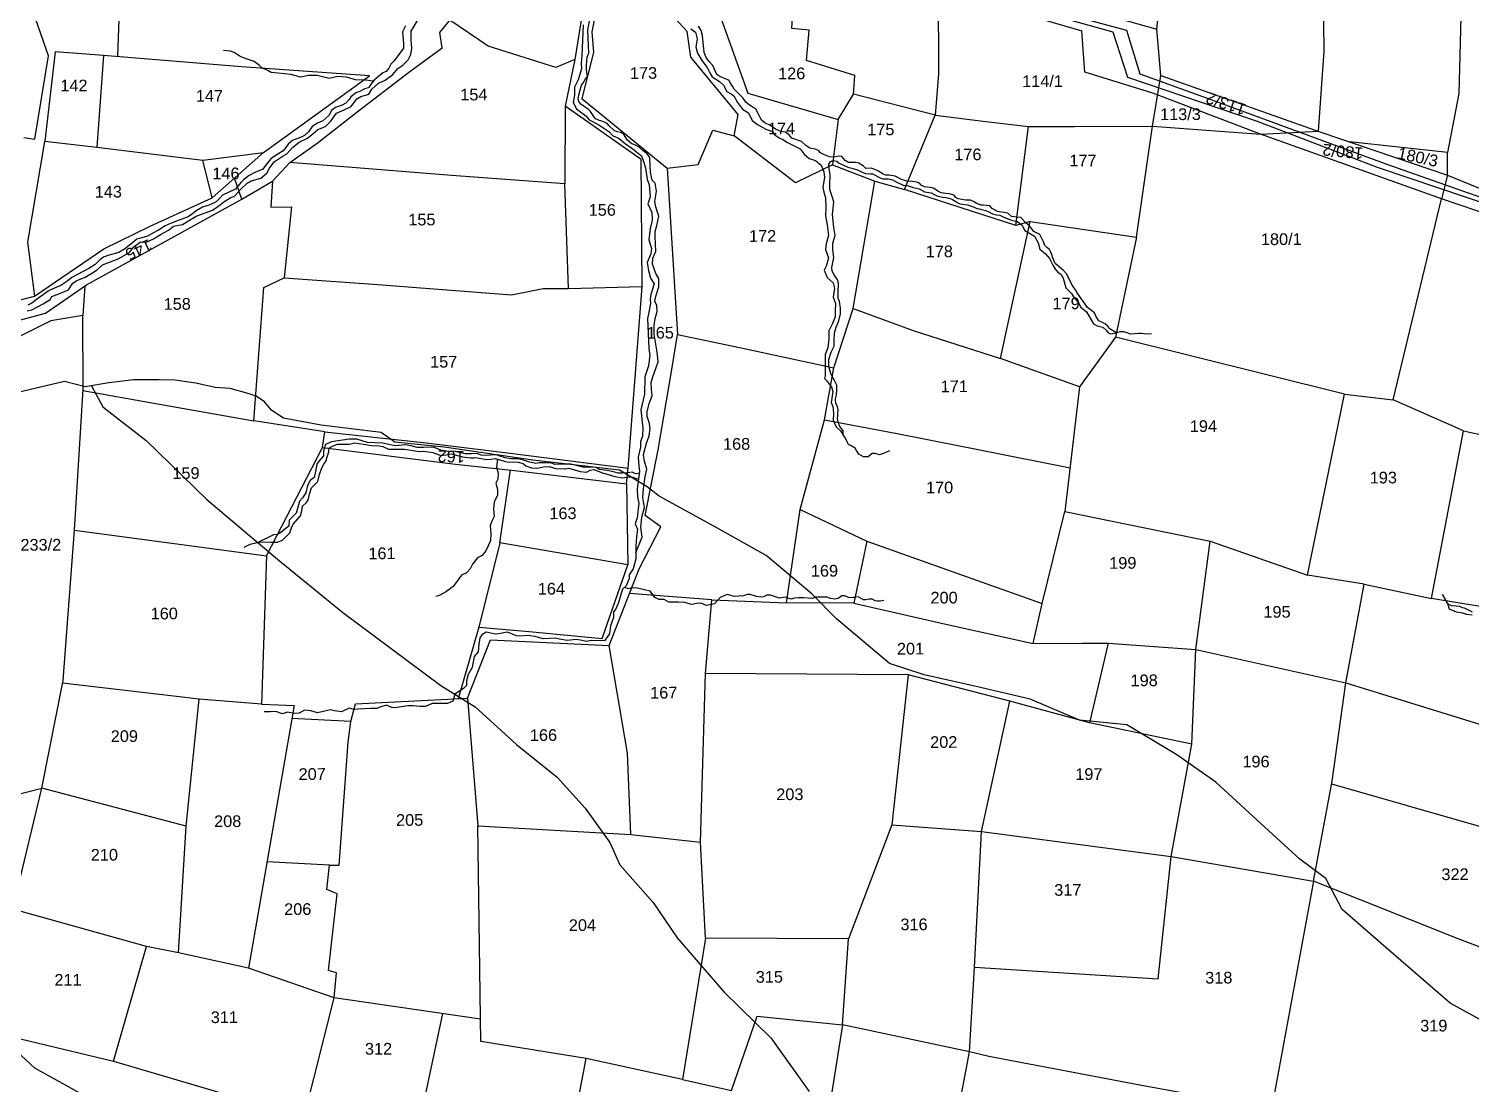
# Model space of a CAD drawing. Header units: inches. Extents: x 304037 to 460575, y 1453943 to 1639883.
# Drawn here: x 332061 to 333541, y 1602702 to 1603785 of the extents above; entities that cross this region are included whole.
import ezdxf

# ---------------------------------------------------------------- set-up
doc = ezdxf.new("R2010")
doc.units = ezdxf.units.IN
doc.header["$MEASUREMENT"] = 0
doc.linetypes.add('ACAD_ISO02W100', pattern=[15, 12, -3])
doc.linetypes.add('ACAD_ISO07W100', pattern=[3, 0, -3])
for name, color, linetype in [('CARTTRACK', 30, 'ACAD_ISO02W100'), ('NALA', 4, 'Continuous'), ('SURVEY_BND', 7, 'Continuous'), ('SURVEY_NO', 7, 'Continuous'), ('VILLAGE_AREA', 1, 'Continuous')]:
    doc.layers.add(name, color=color, linetype=linetype)
doc.layers.add('FOOTPATH', color=150, linetype='ACAD_ISO07W100', lineweight=30)
doc.layers.add('ROAD', color=1, linetype='Continuous', lineweight=25)
doc.styles.get("Standard").update_dxf_attribs({"font": 'arial.ttf'})

# ---------------------------------------------------------------- blocks, each defined once
blk = doc.blocks.new('THOPUGUNTA')
at = {"layer": 'CARTTRACK', "linetype": 'ByBlock'}
blk.add_lwpolyline([(-5397.4, -2242.1), (-5400.9, -2217.7), (-5412.2, -2162.2), (-5432.5, -2142.7), (-5479.7, -2096.4), (-5517.4, -2048.3), (-5559.3, -1967.6), (-5595.7, -1872.6), (-5622.7, -1798.8), (-5645.4, -1722.9), (-5678.2, -1634), (-5690.5, -1590.4), (-5690.1, -1549.3), (-5703.4, -1499.5), (-5759.6, -1462.8), (-5839.8, -1407.7), (-5906.4, -1355.7), (-5932.4, -1329.7), (-5966.7, -1279.2), (-6002.1, -1237.8), (-6038, -1210.4), (-6132.8, -1155.8), (-6204.9, -1116), (-6237.8, -1085.5)], dxfattribs=at)
at = {"layer": 'FOOTPATH', "linetype": 'ByBlock'}
for points in [[(-4697.2, -1079.5), (-4752.6, -1049.1), (-4815.8, -994.5), (-4863.4, -952.8), (-4880.2, -921.2), (-4907.1, -901.3), (-4950.7, -861.4), (-4993.2, -822.3), (-5033.3, -794.3), (-5084.5, -763.4), (-5133.1, -758.7), (-5183.7, -737.2), (-5239, -724), (-5292.3, -712.1), (-5328.1, -700.4), (-5382.5, -654.7), (-5407.8, -629), (-5454.5, -589.9), (-5505.2, -561.3), (-5564.4, -529), (-5576.7, -519.3), (-5605, -502.3), (-5694, -492), (-5785, -478.7), (-5835.5, -473.5), (-5849.4, -463.5), (-5911, -456.2), (-5949.6, -448.9), (-5961.7, -440.9), (-5969.2, -432), (-5977.9, -426.3), (-5984.9, -424), (-6004.5, -418.4), (-6019.8, -417.3), (-6039.8, -412.9), (-6061.3, -410), (-6077.3, -409.6), (-6103.5, -409.7), (-6128.9, -412.5), (-6153.2, -416.7), (-6174.3, -411.3), (-6234.1, -425.2)], [(-6146.6, -415.6), (-6135, -437.1), (-6090.6, -471.7), (-6028.3, -532.3), (-5956, -593.7), (-5889, -648.1), (-5788.4, -723.1), (-5753, -745), (-5710.8, -783.7), (-5668.9, -817.2), (-5640.3, -848.9), (-5615, -884.3), (-5604.7, -907.1), (-5570.4, -945.9), (-5545.8, -982), (-5497.5, -1037.9), (-5449.7, -1084.8), (-5410.3, -1139.9)]]:
    blk.add_lwpolyline(points, dxfattribs=at)
at = {"layer": 'NALA', "linetype": 'ByBlock'}
for points in [[(-5642.3, -45.2), (-5643.8, -76.6), (-5644.5, -84.9), (-5644.1, -90.5), (-5647.5, -101.6), (-5651.2, -109.2), (-5651.1, -117.5), (-5652.5, -124.8), (-5649.1, -131.4), (-5639.4, -138.5), (-5636, -142.7), (-5626.1, -147.9), (-5616, -154.6), (-5612.2, -158.7), (-5605.3, -161.7), (-5598.8, -167.3), (-5592.5, -171.9), (-5582.6, -179.8), (-5580.7, -184.5), (-5578.4, -192.1), (-5576.6, -203.8), (-5574.6, -209.2), (-5573.4, -221.6), (-5575.8, -228.8), (-5571.7, -237.7), (-5571.5, -245.5), (-5573.4, -254.2), (-5574.9, -265.8), (-5572.1, -274.7), (-5572.8, -280.1), (-5576.5, -289), (-5575.3, -297.3), (-5573.1, -305), (-5569.5, -311), (-5573, -321.9), (-5573.6, -326.8), (-5573.2, -331.3), (-5575.1, -341.9), (-5576.2, -346.4), (-5575, -377.5), (-5574, -384.4), (-5575.3, -395), (-5579, -406.3), (-5579.4, -424.3), (-5583.2, -440.2), (-5581.2, -459.1), (-5581.3, -467.2), (-5583.3, -473), (-5583.4, -478.7), (-5585.7, -488.8), (-5585.3, -497.6), (-5584.4, -503.6), (-5586.8, -521.3), (-5586.6, -530), (-5585, -536.1), (-5586.8, -551), (-5588.8, -557.3), (-5586.5, -562.7), (-5587.6, -570.7), (-5588.4, -580.2), (-5588.4, -593.3), (-5590.8, -603.4), (-5594.9, -609.6), (-5595.2, -613.2), (-5598, -620.8), (-5601.9, -624.2), (-5606.2, -639.1), (-5609.1, -645), (-5611.2, -647.7), (-5611.3, -653.3), (-5614.2, -661.8), (-5615.4, -670.3), (-5620.5, -677.4), (-5633.6, -677), (-5639.2, -678), (-5645, -676.5), (-5649.3, -675.8), (-5658.8, -677), (-5666.4, -675.5), (-5670.6, -674.5), (-5683.2, -675.2), (-5691.4, -672.9), (-5699.5, -671.7), (-5707.2, -672.5), (-5711.1, -672.3), (-5717.2, -669.4), (-5720.4, -668.5), (-5728.9, -670.2), (-5732.7, -670.4), (-5741.9, -668.4), (-5746.1, -671.2), (-5748.3, -674.2), (-5749.2, -680.8), (-5749.9, -688.5), (-5754, -693.5), (-5756.1, -704.7), (-5760.1, -711.8), (-5761.8, -718.4), (-5762, -723.1), (-5765.2, -726.1), (-5773.9, -732), (-5776, -739.2), (-5781.4, -741.7), (-5788.7, -741.8), (-5797.2, -741.8), (-5804, -744.7), (-5809.8, -744.7), (-5816.8, -744.2), (-5822, -744), (-5829.1, -745), (-5835.1, -746.2), (-5838.4, -745.9), (-5844, -743.4), (-5849.7, -745.2), (-5854, -746.8), (-5860.3, -746.8), (-5873.1, -747.3), (-5877.5, -747.9), (-5882.4, -746.6), (-5890.3, -750.2), (-5897.3, -749.1), (-5901.6, -748.2), (-5914.7, -751.2), (-5921.7, -749.1), (-5928.2, -748.4), (-5933.6, -751.6), (-5938.8, -751.8), (-5945.6, -750.6), (-5950.8, -752.3), (-5957.6, -749.9), (-5962.9, -750.1), (-5969.4, -750.3)], [(-5588.4, -586.8), (-5581.9, -570.9), (-5583, -560.7), (-5582, -550.5), (-5579.2, -540.5), (-5581, -530.2), (-5580.2, -521.3), (-5578.7, -509.2), (-5577, -501), (-5579.5, -492.9), (-5580.5, -486.1), (-5577.3, -474.6), (-5574.6, -466.8), (-5573.6, -459.5), (-5574.2, -454.2), (-5576.6, -447.1), (-5576.6, -442.3), (-5574.4, -433.9), (-5571.5, -425.8), (-5572.1, -418.9), (-5572.5, -412.2), (-5570.7, -406.5), (-5567.6, -397.7), (-5565.5, -390.9), (-5566, -384), (-5566.7, -378.9), (-5569.4, -362.5), (-5569.5, -353.3), (-5568.4, -346.5), (-5566.4, -339.5), (-5566.8, -333.3), (-5568.7, -328.8), (-5567.4, -322.7), (-5564.5, -314.1), (-5564.5, -305.5), (-5567.8, -300.3), (-5571.1, -290.9), (-5570.7, -284.7), (-5567.8, -277.7), (-5568, -269.7), (-5568.4, -262.6), (-5568.4, -257.2), (-5566.7, -251.1), (-5564.6, -241.4), (-5566.3, -236.5), (-5567.7, -232.1), (-5568.7, -226.6), (-5567.7, -220.4), (-5567, -215.8), (-5568.5, -207.7), (-5571.4, -204.5), (-5573.3, -196.7), (-5573.4, -189.6), (-5573.9, -181.3), (-5576.5, -177.6), (-5580.6, -174.4), (-5584.9, -170.9), (-5588.6, -168.7), (-5592.5, -167.2), (-5596.9, -163.4), (-5599.1, -159.7), (-5600.8, -157.2), (-5603.6, -155.8), (-5607.4, -154.9), (-5610.6, -153.7), (-5615.5, -149), (-5617.6, -146.4), (-5620.2, -145.3), (-5623.3, -144.1), (-5626.6, -142.9), (-5629.8, -141.5), (-5631.4, -139.2), (-5634.7, -134), (-5636.8, -132), (-5640, -130), (-5644.6, -126.5), (-5646.7, -123.9), (-5647.5, -120.9), (-5646.5, -115.8), (-5644, -107), (-5642.5, -105.4), (-5639.8, -100.6), (-5637.9, -98.2), (-5638.8, -91.3), (-5639, -86.5), (-5638.1, -78.4), (-5636.4, -74.3), (-5637.5, -50.7), (-5635.8, -41.6)], [(-5824.7, -46.4), (-5827.6, -52.5), (-5826.8, -64.3), (-5826.7, -69), (-5831.4, -75.8), (-5836.2, -82.2), (-5839.6, -85.6), (-5841.7, -89.6), (-5844.6, -93.1), (-5847.7, -94.6), (-5852.1, -97.8), (-5856.9, -101.9), (-5858.9, -104.5), (-5862.4, -109.8), (-5866.6, -110.9), (-5871.4, -113.5), (-5875.4, -114.9), (-5877.8, -117), (-5880.8, -119), (-5882.4, -121.9), (-5885.8, -125.5), (-5889.6, -127.8), (-5896.4, -130), (-5900.4, -133.2), (-5903.3, -138.3), (-5909.5, -143.7), (-5915, -146), (-5920.3, -149.6), (-5924.1, -155.2), (-5928.1, -158.9), (-5931.5, -160.5), (-5940.5, -163.9), (-5945, -167.7), (-5947.4, -171.1), (-5950, -174.7), (-5958.3, -179.7), (-5962.8, -182.6), (-5967.2, -188.3), (-5971, -193.5), (-5979.1, -196.9), (-5985, -199.8), (-5990.8, -204.3), (-5993.4, -207.1), (-5999, -213.7), (-6006, -216.9), (-6012.4, -220), (-6015.4, -223.4), (-6018.8, -227), (-6025.4, -229.9), (-6033, -232.2), (-6039.5, -236.1), (-6043.1, -239.2), (-6047.6, -242.1), (-6060.4, -247.1), (-6068.2, -250), (-6071, -251.4), (-6078.1, -256), (-6084.6, -259.3), (-6089.4, -262.1), (-6097.6, -264.4), (-6100.3, -265.3), (-6106.2, -270.1), (-6112.8, -275.6), (-6118.8, -278.8), (-6124.7, -280.6), (-6130.1, -282), (-6134.3, -283.8), (-6138.3, -286.4), (-6142.9, -291.1), (-6149.4, -295.3), (-6166.9, -304.5), (-6171.9, -308.5), (-6175.1, -310.7), (-6178.2, -312.8), (-6188.8, -317.3), (-6191.1, -318.7), (-6203.1, -327.1), (-6207.8, -330.9), (-6212.2, -333)], [(-6212.8, -338.6), (-6207.9, -337.8), (-6196.3, -331.6), (-6189.3, -327.2), (-6187.3, -323.9), (-6178.6, -320.5), (-6170.2, -317.1), (-6166, -310.5), (-6162.6, -308.1), (-6153.4, -304.1), (-6146.5, -300.1), (-6141, -296.5), (-6135.5, -291.5), (-6128.3, -288.8), (-6119.4, -285.3), (-6107.8, -278.8), (-6103.7, -273.4), (-6096.5, -268), (-6090.5, -268.1), (-6083.2, -265), (-6075.4, -260.2), (-6067.8, -255.9), (-6062.5, -251.8), (-6053.3, -250.3), (-6047.3, -246.5), (-6039.2, -241.7), (-6022.6, -235.3), (-6017.3, -231.5), (-6010.1, -226.2), (-6004.4, -222.6), (-5999.9, -221.2), (-5993.5, -213.8), (-5986.9, -207.7), (-5982.8, -205.2), (-5973.1, -202.6), (-5967, -197.5), (-5964.1, -192.3), (-5959.3, -185.8), (-5951.2, -180.4), (-5946.5, -177.7), (-5940.3, -170.8), (-5933.8, -165.7), (-5925.1, -161.6), (-5919.2, -156.9), (-5914.5, -152.6), (-5906.5, -149.5), (-5901.2, -144.2), (-5895.4, -135.9), (-5886.7, -132.1), (-5880.4, -129.2), (-5874.4, -121.2), (-5870.4, -118.9), (-5862.3, -116.3), (-5859.2, -111.1), (-5852.2, -105), (-5845.6, -102.1), (-5837.5, -96.3), (-5832.4, -89.9), (-5827.2, -86.7), (-5821.9, -81.1), (-5819, -75.7), (-5818, -69.2), (-5818.8, -60.8), (-5818.8, -51.7), (-5810.1, -37.4)], [(-5531.9, -49.2), (-5526.9, -52.6), (-5525.4, -59.6), (-5526.8, -67.9), (-5524.9, -74.2), (-5520.7, -81.7), (-5515.2, -88.9), (-5512.1, -95.2), (-5509.8, -98.6), (-5502.4, -103.5), (-5498.4, -107.1), (-5494.8, -113.6), (-5490.5, -116.1), (-5487.8, -118.2), (-5484.1, -125), (-5478.9, -131.9), (-5472.7, -135.4), (-5468.8, -143.5), (-5463.4, -147.3), (-5455, -152.3), (-5448.1, -154.8), (-5445.5, -158.2), (-5441.1, -161.2), (-5437.4, -162.7), (-5432.8, -165.8), (-5425.9, -169.4), (-5419.6, -172.5), (-5415.5, -178), (-5410.5, -182.5), (-5404, -184.4), (-5398, -189.2), (-5395.3, -195.9), (-5394.8, -202), (-5396.3, -211.9), (-5395.2, -217), (-5393.5, -222.7), (-5393.3, -232.3), (-5393.5, -241.3), (-5391.8, -250.3), (-5390.5, -261.2), (-5393.1, -270), (-5393.6, -275.8), (-5390.6, -284.3), (-5392.8, -293), (-5394.9, -296.8), (-5391.8, -304.3), (-5385.8, -310.1), (-5384.5, -315.3), (-5385.7, -324.7), (-5383.4, -331.1), (-5383.9, -339.1), (-5383.8, -344.9), (-5386.5, -351.6), (-5390.2, -359.2), (-5390.3, -367.4), (-5391.1, -376.5), (-5394, -383.5), (-5394, -387.9), (-5393.9, -395.3), (-5393.9, -401.3), (-5393.9, -405.4), (-5394.6, -408.2), (-5392.6, -410.3), (-5389.6, -414.1), (-5387.5, -416.6), (-5386, -421.4), (-5387.7, -432.7), (-5386.1, -436.8), (-5385.4, -443.6), (-5385.9, -450.7), (-5382.7, -457.7), (-5378.2, -461.8), (-5375.5, -465.8), (-5375.6, -461.9), (-5379.3, -456.7), (-5381.5, -450), (-5380.7, -440.4), (-5381.5, -437), (-5383, -433.8), (-5383.4, -428.9), (-5382.2, -424.7), (-5381.9, -419.9), (-5382.1, -415.1), (-5384.5, -410.1), (-5387.9, -404), (-5390.2, -396.1), (-5390.3, -388.6), (-5387.7, -381.2), (-5384.7, -375.1), (-5384.7, -369.4), (-5384.3, -361.1), (-5382.7, -355.3), (-5379.9, -349), (-5378.1, -341.8), (-5378.2, -335.8), (-5379.3, -329), (-5380.7, -325.6), (-5380.7, -317.7), (-5380.2, -312.7), (-5380.5, -308.4), (-5382.1, -305.8), (-5384.8, -301.7), (-5386.7, -298.1), (-5387.2, -294.1), (-5385.2, -283.9), (-5386, -276.1), (-5386, -269.3), (-5383.6, -261.4), (-5385.1, -253.2), (-5386.5, -239.7), (-5385.2, -227.1), (-5386.2, -223.3), (-5389.3, -214.1), (-5389.3, -209.1), (-5388.8, -199.2), (-5390.3, -190.7), (-5390.1, -188), (-5388.7, -185.3), (-5385.9, -184.4), (-5381.9, -185.2), (-5379.7, -187.2), (-5370.9, -191.1), (-5366.5, -192.2), (-5361, -193.9), (-5355.9, -196.5), (-5352.5, -197.6), (-5347.8, -198.1), (-5345.4, -198), (-5337, -202.5), (-5334.7, -203.2), (-5329.3, -203.1), (-5329.3, -203.1), (-5325, -204.3), (-5321.3, -206.2), (-5321.3, -206.2), (-5313.2, -209.9), (-5310.8, -209.6), (-5303.6, -212.1), (-5297.5, -213.6), (-5292.2, -216.6), (-5285.2, -217.7), (-5279.3, -220.6), (-5273.5, -222.1), (-5270.2, -222.3), (-5266.9, -223.1), (-5263.3, -224.4), (-5260.1, -226.3), (-5258, -227.9), (-5255.7, -228.7), (-5248, -230), (-5241.9, -231.9), (-5238.4, -233.6), (-5236.1, -234), (-5232.1, -234.9), (-5229.2, -235.8), (-5226.2, -237), (-5223.8, -238.4), (-5222.2, -239.1), (-5218.2, -240.3), (-5214.7, -240.5), (-5210.7, -242.4), (-5202.7, -245.7), (-5196.9, -247.1), (-5193.3, -249.7), (-5191.6, -251.9), (-5189.1, -256.1), (-5185, -258.5), (-5179.1, -262), (-5175.3, -269), (-5173.8, -275.5), (-5168.1, -280.2), (-5163.8, -285.1), (-5160.2, -292.5), (-5157.7, -296.3), (-5155.3, -298.9), (-5151.8, -301.2), (-5149.9, -305), (-5148, -311.2), (-5146.9, -315), (-5144.5, -317.7), (-5141.1, -321), (-5139.3, -324.4), (-5134.2, -330.5), (-5131.6, -335), (-5125.7, -339.8), (-5123.4, -343.8), (-5118.6, -351.9), (-5114.9, -354), (-5109.1, -355.5), (-5105.8, -358.4), (-5104.1, -360.8), (-5101.2, -362.2), (-5095.2, -361.1), (-5099.2, -359), (-5102.7, -356.7), (-5104, -354.4), (-5106.2, -352.5), (-5110.2, -350.3), (-5113.3, -348.8), (-5116.4, -344.2), (-5117.8, -340.7), (-5124.7, -335.4), (-5135.3, -320.3), (-5137.3, -317), (-5139.6, -313.6), (-5141.4, -311.1), (-5144.5, -304.4), (-5146.5, -300.6), (-5149.6, -297.4), (-5157.9, -290.1), (-5160.6, -283.5), (-5161, -281.9), (-5162.6, -278.3), (-5164, -275.7), (-5166.7, -273.5), (-5168.7, -271.6), (-5170.1, -267.9), (-5173.7, -260.3), (-5179.8, -257.1), (-5184.4, -251.4), (-5188, -248.2), (-5193.2, -242.9), (-5197.2, -242.7), (-5202.9, -241.8), (-5206.5, -238.5), (-5217.2, -236.6), (-5222.6, -233.8), (-5225.2, -230.8), (-5231.8, -230.4), (-5233.8, -230.4), (-5238.7, -228.5), (-5241, -226.8), (-5245, -225.1), (-5250.1, -225), (-5257.5, -223.7), (-5259.8, -222.4), (-5261.7, -219.8), (-5266.8, -218.5), (-5270.1, -218.1), (-5275.1, -217.6), (-5277.8, -216.2), (-5282.4, -213.3), (-5283.9, -212.4), (-5292, -211.4), (-5295.6, -209.7), (-5297.3, -207.8), (-5300.3, -206.5), (-5306.3, -205.7), (-5309.2, -205.8), (-5312.7, -205), (-5316.4, -203.6), (-5320.3, -201.6), (-5322.2, -200.5), (-5328.3, -199.5), (-5331.6, -199.6), (-5334.4, -198.4), (-5340, -194.9), (-5342.3, -193.9), (-5346.6, -192.4), (-5352.4, -192.5), (-5354.9, -189.8), (-5359.5, -187), (-5362.6, -186.4), (-5369.9, -186.5), (-5373.4, -184.4), (-5376.9, -180.4), (-5379.8, -179.9), (-5385.5, -181), (-5389.5, -180.6), (-5394.7, -178.6), (-5398.7, -176.5), (-5400.9, -174), (-5404.2, -172.7), (-5409.9, -171.6), (-5413.9, -169.1), (-5418.3, -164.9), (-5428.1, -161.6), (-5431.2, -157.8), (-5434.9, -155.5), (-5439.5, -154.5), (-5445.1, -152.2), (-5447.4, -150.6), (-5450.2, -148.5), (-5455.9, -145.7), (-5459, -143.2), (-5460.3, -140.8), (-5462.8, -136.2), (-5465, -131.6), (-5467.1, -130.3), (-5471.5, -127.8), (-5475.5, -124.4), (-5478.2, -120.6), (-5479.2, -119.3), (-5484.7, -114), (-5487.4, -111.2), (-5489.1, -108.1), (-5491.1, -104.9), (-5493, -102), (-5496.7, -100.5), (-5501, -98.7), (-5504.1, -97), (-5506, -94.7), (-5509.4, -87), (-5513.5, -82.6), (-5516.1, -78.8), (-5518, -73.5), (-5519.9, -56), (-5521.3, -50.9), (-5523.9, -46.6)], [(-5857.9, -103.2), (-5865.5, -102.1), (-5876, -101.8), (-5885, -99.1), (-5894.1, -98.4), (-5902.9, -100.4), (-5915.2, -97.1), (-5924, -97.3), (-5932.2, -98.9), (-5942.1, -96.2), (-5955.3, -95), (-5962.4, -94.1), (-5965.9, -92.2), (-5971.2, -89.7), (-5974.5, -86.9), (-5979.7, -82.9), (-5986.9, -80.5), (-5992.6, -78.3), (-5995.4, -76.9), (-6000.5, -73.6), (-6004, -72.4), (-6011.2, -71.7)], [(-5059.3, -362.7), (-5066.7, -362.4), (-5069.3, -361.8), (-5072.1, -361.8), (-5076.4, -362.3), (-5080.6, -362.5), (-5084.3, -361.2), (-5087.6, -360.2), (-5090.9, -360.2), (-5095.2, -361.1)], [(-5584.6, -505.3), (-5588.4, -505.9), (-5590.1, -505.3), (-5591.9, -504.3), (-5596.6, -505), (-5601.9, -505.4), (-5606.3, -505.4), (-5611.3, -504), (-5617.5, -502.6), (-5626, -501.4), (-5628.9, -499.6), (-5636.8, -499.1), (-5642.6, -499.1), (-5655, -495.9), (-5662.8, -496.1), (-5671.2, -496.4), (-5674.8, -495), (-5680.5, -494.7), (-5687.5, -494.7), (-5690.7, -495.4), (-5698.4, -493.7), (-5701.3, -492.7), (-5708.1, -490.5), (-5716.1, -490.5), (-5722.2, -489.7), (-5728.7, -487.5), (-5730.7, -486.4), (-5733.8, -486.3), (-5741.3, -487.3), (-5746.8, -486.8), (-5750.9, -485), (-5756.9, -485.3), (-5763.2, -485.5), (-5768, -484.5), (-5773.2, -483.1), (-5782.9, -482.6), (-5788.3, -481.8), (-5795.8, -478.5), (-5806, -478.8), (-5812.5, -479.1), (-5818.8, -477.2), (-5824.7, -476.3), (-5835.1, -477.3), (-5848, -474.4), (-5863.7, -473.9), (-5874.6, -470.4), (-5882.2, -470.5), (-5900.5, -473.2), (-5906.5, -475.9), (-5908.8, -482.7), (-5908.8, -487.6), (-5913, -492.7), (-5915.7, -496.2), (-5916.9, -503.5), (-5918.4, -509.8), (-5922.5, -512.8), (-5925, -518.1), (-5926.8, -525.4), (-5930.4, -530.7), (-5933.3, -533.9), (-5935.4, -541.6), (-5936.7, -546.5), (-5941, -550.4), (-5943.9, -553.6), (-5944.3, -559.7), (-5948.3, -562.7), (-5952.3, -566.1), (-5956, -568.3), (-5960, -568.7), (-5966.2, -571.7), (-5975.5, -576.2)], [(-5327.9, -482.5), (-5334.1, -485.2), (-5338.3, -486.4), (-5342.8, -484.9), (-5345.7, -484.9), (-5349.7, -488.5), (-5354.8, -488.4), (-5359.4, -485.8), (-5361.8, -482.1), (-5363.2, -479.7), (-5367.4, -477.3), (-5370, -475.7), (-5371.3, -473.1), (-5373.2, -469.5), (-5375.5, -465.8)], [(-5990, -581.1), (-5983.8, -578.3), (-5976.7, -576.3), (-5971, -575.7), (-5962.7, -576.1), (-5955.9, -576.1), (-5950.7, -574.1), (-5943.2, -566.4), (-5941.6, -561.4), (-5939.9, -557.5), (-5932.3, -549.1), (-5930.8, -544.1), (-5930.2, -539.3), (-5926.6, -535.7), (-5924.5, -532.9), (-5923.1, -526.8), (-5921, -520.2), (-5914.6, -513.7), (-5912.7, -506.7), (-5910.5, -499.7), (-5907.9, -495.4), (-5905.7, -492.2), (-5905.7, -490.7), (-5903.1, -483.3), (-5903.1, -479.7), (-5898.9, -477.2), (-5894.5, -475.6), (-5882.3, -475.6), (-5876.6, -474.1), (-5867.8, -475.6), (-5859.6, -476.8), (-5851.5, -477.1), (-5847.9, -477.8), (-5842, -480.8), (-5825.5, -480.5), (-5816.7, -482.1), (-5810.5, -483), (-5805.9, -482.6), (-5796.6, -484.1), (-5788.3, -487.2), (-5783.3, -486.6), (-5777.2, -485.5), (-5766.1, -488.4), (-5757.5, -489.6), (-5754.2, -489.5), (-5752.6, -489.1), (-5741.3, -491.4), (-5736.5, -491), (-5732.1, -490.1), (-5722.4, -493.2), (-5718, -493.9), (-5713.8, -493.8), (-5709.1, -493.9), (-5703.8, -495.3), (-5701, -497.6), (-5695.3, -499.9), (-5689.2, -500), (-5682.9, -498.9), (-5677.2, -498.5), (-5670.2, -500.6), (-5660.2, -500.9), (-5656.9, -500.1), (-5645.4, -503.7), (-5638.8, -504.3), (-5635, -502.3), (-5631.4, -501.6), (-5622.4, -505), (-5609.8, -508.8), (-5602, -510.1), (-5595, -508.9), (-5592.6, -508.9), (-5585.4, -511.4)], [(-5730.2, -490.7), (-5731.3, -499.1), (-5729.5, -505.3), (-5729.8, -511.5), (-5731.9, -515.5), (-5730.3, -522.2), (-5730.2, -528.2), (-5733.6, -534.7), (-5734.2, -542.3), (-5733.6, -549.6), (-5736, -554.5), (-5737.7, -558.9), (-5737.1, -567.1), (-5737.3, -574.8), (-5742, -585), (-5746, -589.6), (-5750.6, -592.2), (-5755.7, -598.6), (-5758.1, -603.3), (-5761.8, -607.5), (-5767.1, -610.1), (-5775.8, -621.6), (-5783.6, -627.4), (-5790.6, -631.1), (-5793.4, -632)], [(-4729.8, -647.7), (-4733.1, -646.1), (-4738, -643.9), (-4740, -643.3), (-4742.8, -642), (-4746.6, -641.7), (-4751, -641.3), (-4753.9, -640.2), (-4755.5, -639), (-4760.7, -629.7), (-4755.5, -639), (-4753.9, -644.5), (-4746.4, -647.4), (-4740.2, -648.4), (-4735.9, -649.9), (-4730.3, -650.5)], [(-5333.7, -636), (-5337.7, -636.5), (-5340.6, -636.5), (-5342.8, -636.1), (-5345.7, -634.6), (-5349.1, -634.6), (-5352.3, -635.2), (-5354.7, -635.2), (-5359.4, -632.6), (-5363.2, -632.1), (-5365.7, -633.1), (-5369.9, -632.7), (-5373.7, -631.2), (-5376.7, -631.1), (-5380.5, -633.7), (-5383.9, -634.4), (-5388.5, -633.7), (-5392.2, -632.5), (-5397, -632.4), (-5404.2, -632.6), (-5407.1, -633.9), (-5415.8, -633.3), (-5421.4, -633.3), (-5425.4, -633.6), (-5429.2, -634.7), (-5434.9, -632.4), (-5440.8, -633.6), (-5450, -630.3), (-5453.7, -630.3), (-5457.4, -632.1), (-5460.5, -632.5), (-5464.3, -631.9), (-5471, -629.8), (-5474, -629.9), (-5477.7, -631.2), (-5487.3, -631.7), (-5491.9, -630.6), (-5494.5, -629.6), (-5501.7, -633), (-5507.4, -639.5), (-5515.7, -641.2), (-5521.5, -638.8), (-5526.1, -639), (-5530.1, -640), (-5532.2, -639.8), (-5537.9, -638), (-5544.4, -637.8), (-5549.1, -637.8), (-5554.3, -637.8), (-5559.3, -634.8), (-5564.2, -634.9), (-5568.9, -632.9), (-5570, -630.7), (-5573.4, -626.4), (-5579.4, -625), (-5582, -624.2), (-5586.9, -623.4), (-5592.4, -623), (-5595.4, -623.9), (-5599.9, -622.5)]]:
    blk.add_lwpolyline(points, dxfattribs=at)
at = {"layer": 'ROAD', "linetype": 'ByBlock'}
for points in [[(-6259.3, 284.7), (-6183.6, 260.5), (-6084.7, 237.2), (-6004.6, 217.7), (-5872.6, 185.6), (-5750, 147.7), (-5638.2, 112.2), (-5519.8, 74.3), (-5440.8, 48.9), (-5271.1, -4.1), (-5098.9, -52.3), (-5083.9, -98.8), (-4950.7, -143.9), (-4827.8, -191.3), (-4702.9, -233.2), (-4582.7, -274.7), (-4478.6, -312.4), (-4420.1, -331.6), (-4330, -363.1), (-4222.3, -403.1), (-4098.5, -446.5), (-3990.5, -486.9), (-3859.5, -536.1)], [(-6282, 299.4), (-6180.3, 266.1), (-6078.8, 242.4), (-5973.1, 215.5), (-5880, 192), (-5785, 163.9), (-5682.3, 132.1), (-5604.5, 107.6), (-5508.4, 75.8), (-5412, 46.5), (-5261.8, -2.6), (-5084.8, -50.7), (-5071.1, -95.5), (-4993.6, -123.5), (-4818.7, -187.9), (-4734.2, -217.7), (-4559.4, -278.2), (-4442, -318.4), (-4296, -368.2), (-4129, -430.9), (-4012.1, -471.8), (-3914.7, -507.2), (-3856.9, -529.9)]]:
    blk.add_lwpolyline(points, dxfattribs=at)
at = {"layer": 'SURVEY_BND', "linetype": 'ByBlock'}
for points in [[(-5058.1, -149.2), (-4947.5, -157.2), (-4887.9, -154.4), (-4882.2, -72.1), (-4882.3, -42.9), (-4874.4, 22.5), (-4852.4, 254.4)], [(-6119.9, -77.9), (-6116.5, 9.2), (-6080.3, 129.4), (-6185.3, 146.6), (-6178.8, 168.9), (-6156, 169), (-6154.3, 141.5)], [(-5483.1, 54.6), (-5493, 7.2), (-5425, -0.3), (-5278.1, -9.1), (-5277.9, -95.3), (-5281.1, -137.9), (-5365.1, -116.3), (-5363.7, -97.2), (-5413.3, -81.8), (-5410.4, -50.7), (-5428.3, -49), (-5425.4, -0.3)], [(-5992.4, -224.3), (-5961, -205.7), (-5943.3, -186.6), (-5915.1, -166.6), (-5872.7, -133.5), (-5820, -93), (-5787, -68.8), (-5789.4, -53.1), (-5763.9, -22.2), (-5687.2, 9.5), (-5636.2, 20.3)], [(-5252.7, 4.2), (-5170.6, -16.6), (-5053.6, -49.6), (-5046.3, 22.6)], [(-4740.4, 15.5), (-4743.9, -115.5), (-4755.6, -176.1)], [(-5636.2, 10.8), (-5650.8, -80.9), (-5670.3, -88.9), (-5739.8, -67.2), (-5779, -40.5)], [(-5501.3, -34.5), (-5623.8, -4.2), (-5633.5, -52.3), (-5631.7, -73.6), (-5643.6, -120.8), (-5556, -192.3), (-5524.3, -188.6), (-5509.4, -153.3), (-5487.3, -159), (-5483.3, -137.1), (-5531.8, -78.4), (-5535.6, -52.2), (-5553.4, -32.8), (-5626.2, -16.4)], [(-5277.8, -9.2), (-5203.4, -30.1), (-5130.7, -51.2)], [(-5502.4, -34.3), (-5473.5, -115.4), (-5380.8, -142.4), (-5365.1, -116.3)], [(-4861.1, -424.1), (-4811.3, -430), (-4761.7, -223.6), (-4947.5, -157.2), (-5057.8, -115.4), (-5127.6, -93.8), (-5130.7, -51.2)], [(-5049.6, -97.2), (-5053.6, -49.6)], [(-5970.2, -176.4), (-5861.4, -97.4), (-5992.7, -88.2), (-6134.4, -76.7), (-6184.1, -72.9), (-6194.8, -164.5), (-6141.3, -170.9), (-6032.5, -184.2)], [(-6134.4, -76.7), (-6141.3, -170.9)], [(-5650.8, -80.9), (-5660.7, -128.6), (-5661.2, -208.4), (-5777.4, -199.7), (-5943.3, -186.6)], [(-5386.5, -188.8), (-5343.1, -205.7), (-5312.7, -214), (-5281.1, -137.9), (-5231.9, -144.1), (-5185.5, -149.6), (-5138.3, -149.4), (-5058.1, -149.2), (-5049.6, -97.2)], [(-5049.6, -97.2), (-4885.4, -155.3), (-4755.5, -199.5), (-4755.6, -176.1), (-4856.2, -165.3)], [(-5657.3, -315.8), (-5581.6, -313.8), (-5582.8, -183.3), (-5660.7, -128.6)], [(-5380.8, -142.4), (-5386.5, -188.8), (-5424.3, -207.4), (-5487.3, -159)], [(-5198.3, -251.1), (-5185.5, -149.6)], [(-5183.5, -246.9), (-5074.7, -263.1), (-5058.1, -149.2)], [(-4755.5, -199.5), (-4710.3, -217.8), (-4520.9, -283.3), (-4509.5, -232.8), (-4473.2, -148)], [(-6285.5, -344.4), (-6205.2, -323.8), (-6134, -275.1), (-6086.7, -252), (-6023, -222.7), (-6032.5, -184.2), (-5970.2, -176.4), (-6023, -222.7)], [(-6194.9, -165.1), (-6212.4, -268.3), (-6205.2, -323.8)], [(-5556, -192.3), (-5545.6, -363), (-5480.1, -376.7), (-5385, -397.2), (-5365.1, -336.3), (-5343.1, -205.7)], [(-6283.1, -365.2), (-6193.8, -341.2), (-6151.8, -312.2), (-6061.2, -262.2), (-5992.4, -224.3), (-6000.1, -202.6)], [(-5961, -205.7), (-5962.7, -232.2), (-5941.4, -232.1), (-5948.9, -305), (-5852.8, -311.8), (-5715.9, -322.3), (-5683.3, -315.9), (-5657.3, -315.8), (-5661.2, -208.4)], [(-4755.5, -199.5), (-4761.7, -223.6)], [(-5365.1, -336.3), (-5303.7, -358.7), (-5214, -387.5), (-5183.5, -246.9), (-5198.3, -251.1), (-5312.7, -214)], [(-4526, -303.6), (-4761.7, -223.6)], [(-5074.7, -263.1), (-5096.2, -365.8), (-5133, -416.6), (-5214, -387.5)], [(-4739.2, -461.6), (-4573.1, -497.9), (-4538, -351.6), (-4520.9, -283.3)], [(-6155.5, -420.5), (-6082.8, -433.4), (-5980.3, -451.5), (-5969.8, -314.7), (-5948.9, -305)], [(-6153.5, -313.4), (-6155.8, -343.5), (-6188.3, -349), (-6259.5, -384.6), (-6264.4, -407.9), (-6244.5, -462.1), (-6245.6, -703.5), (-6282.2, -850.1), (-6197.8, -828.6), (-6175.8, -718), (-6164.3, -563.7), (-6155.4, -419.1), (-6155.8, -343.5)], [(-5907.4, -462.9), (-5803.4, -474.1), (-5720, -484.3), (-5596, -500.2), (-5581.6, -313.8)], [(-5880.7, -760.2), (-5875.9, -742), (-5761, -736.2), (-5737.5, -676.2), (-5615.6, -682.1), (-5584.7, -603.3), (-5562.6, -560.2), (-5578.8, -548.8), (-5565.3, -481.3), (-5551.1, -397), (-5545.6, -363)], [(-5133, -416.6), (-5148, -544.7), (-4999, -575.1), (-4899.1, -609.9), (-4861.1, -424.1), (-5096.2, -365.8)], [(-5510.3, -635.1), (-5433.6, -638.4), (-5419.5, -542.6), (-5394.8, -450.4), (-5385, -397.2)], [(-4841.1, -619.2), (-4771.7, -633.9), (-4739.2, -461.6), (-4811.3, -430)], [(-6164.3, -563.7), (-5967.3, -590.1), (-5909.7, -478.9), (-5907.4, -462.9), (-5980.3, -451.5)], [(-5394.8, -450.4), (-5320, -464.6), (-5233.7, -481.8), (-5142.7, -499.8)], [(-5909.7, -478.9), (-5773.4, -495.9), (-5712.7, -502.4), (-5597.9, -516.2), (-5596, -500.2)], [(-5597.9, -516.2), (-5596.5, -599.3), (-5727.7, -576.6), (-5716.7, -501.9)], [(-4518.2, -509.3), (-4553.7, -669.6), (-4771.7, -633.9)], [(-5419.5, -542.6), (-5351.3, -574.9), (-5171.3, -639), (-5148, -544.7)], [(-5727.7, -576.6), (-5749.2, -663.2), (-5697.6, -667.6), (-5622.9, -675), (-5596.5, -599.3)], [(-5351.3, -574.9), (-5364.5, -638.5), (-5433.6, -638.4)], [(-5180.6, -680), (-5130.4, -679.7), (-5103.6, -679.6), (-5013.7, -686), (-4999, -575.1)], [(-5967.3, -590.1), (-5972.3, -742.4), (-6036.4, -737.2), (-6176.4, -720.7)], [(-5017.7, -783.2), (-5013.7, -686), (-4859.8, -720.3), (-4841.1, -619.2), (-4899.1, -609.9)], [(-5593.2, -876.2), (-5521.7, -883.9), (-5516.7, -710.7), (-5510.3, -635.1), (-5594.8, -628.9)], [(-5364.5, -638.5), (-5270, -660.2), (-5180.6, -680), (-5171.3, -639)], [(-5749.2, -663.2), (-5770.4, -736.7)], [(-5103.6, -679.6), (-5122.9, -761.5), (-5204.4, -739.2), (-5308.8, -712.3), (-5516.7, -710.7)], [(-5761, -736.2), (-5750.3, -867.1), (-5593.2, -876.2), (-5596.8, -792.6), (-5615.6, -682.1)], [(-5308.8, -712.3), (-5325.4, -866.2), (-5370, -983.2), (-5516.8, -982.4), (-5521.7, -883.9)], [(-5240.8, -1012.1), (-5052.2, -1024), (-5039, -898.5), (-4892.8, -923.9), (-4873.8, -821.3), (-4859.8, -720.3), (-4559.8, -813.2)], [(-6049.4, -867.6), (-6036.4, -737.2)], [(-5325.4, -866.2), (-5233.4, -873.1), (-5204.4, -739.2)], [(-5972.3, -742.4), (-5938.7, -743.8), (-5985.7, -1013.1), (-6057.3, -997.4), (-6049.4, -867.6), (-6197.8, -828.6)], [(-5902.4, -907.5), (-5892.5, -907.5), (-5883.3, -781.5), (-5880.7, -760.2), (-5941, -756.9)], [(-5233.4, -873.1), (-5039, -898.5), (-5017.7, -783.2), (-5122.9, -761.5)], [(-6057.3, -997.4), (-6090.3, -991), (-6227.4, -952.8), (-6197.8, -828.6)], [(-4874.3, -824.1), (-4643.9, -889.9), (-4600.2, -903.7), (-4517.6, -917.8), (-4507.5, -825.7)], [(-5540.3, -1127.3), (-5639.1, -1106), (-5747.3, -1088.5), (-5750.3, -867.1)], [(-4386.4, -920.4), (-4468.9, -1108.4), (-4315.2, -1107.6), (-4378, -1312.5), (-4517.8, -1357.5), (-4679.4, -1320.1), (-4813.3, -1257.8), (-4896.8, -1220.2), (-4895.4, -1257.1), (-5083.5, -1230.6), (-5266.5, -1207.9), (-5245.8, -1099.2), (-5240.8, -1012.1), (-5233.4, -873.1)], [(-5897.8, -1043.7), (-5895.3, -1017.9), (-5903.6, -1015.7), (-5894.6, -936.8), (-5905.2, -932.6), (-5902.4, -907.5), (-5966.7, -904.1)], [(-4600.2, -903.7), (-4620.8, -1029.9), (-4744.5, -983.1), (-4892.8, -923.9), (-4935.9, -1157.9), (-5071, -1133.2), (-5226, -1103.9), (-5245.8, -1099.2), (-5376, -1071.4), (-5403.1, -1241.4), (-5266.5, -1207.9), (-5296.9, -1296.4), (-5534.1, -1371.2), (-5533.1, -1273.2), (-5403.1, -1241.4)], [(-6245.4, -1079.5), (-6124, -1108.6), (-6090.3, -991)], [(-5516.8, -982.4), (-5540.3, -1127.3), (-5490.1, -1138.7), (-5463.7, -1062.6), (-5376, -1071.4), (-5370, -983.2)], [(-6124, -1108.6), (-6003.3, -1144.1), (-5928.9, -1167.1), (-5897.8, -1043.7), (-5985.7, -1013.1)], [(-5747.6, -1065.5), (-5897.8, -1043.7)], [(-5786.5, -1059.8), (-5817.3, -1204.7), (-5928.9, -1167.1), (-5954.5, -1247.3), (-5737.8, -1257.4), (-5669.2, -1262.4), (-5667.2, -1252.6), (-5817.3, -1204.7)], [(-5667.2, -1252.6), (-5639.1, -1106)]]:
    blk.add_lwpolyline(points, dxfattribs=at)
at = {"layer": 'VILLAGE_AREA', "linetype": 'ByBlock'}
blk.add_lwpolyline([(-6216.1, -160.9), (-6204.9, -162.7), (-6190.9, -77.1), (-6212.3, -14.8)], dxfattribs=at)
at = {"layer": 'SURVEY_NO', "linetype": 'ByBlock'}
for s, rotation, p in [('173', 0.2876, (-5594.3, -100.7)), ('142', 0.2876, (-6178.7, -113.6)), ('126', 0.2876, (-5442.3, -101.1)), ('114/1', 0.2876, (-5191.9, -109.1)), ('147', 0.2876, (-6039.7, -124.2)), ('154', 0.2876, (-5768.4, -122.8)), ('113/2', 161.3509, (-4961.1, -127.2)), ('113/3', 0.2876, (-5050.4, -143)), ('174', 0.2876, (-5452.7, -157.6)), ('175', 0.2876, (-5350.8, -158.6)), ('176', 0.2876, (-5261.5, -184.2)), ('180/2', 174.308, (-4841.4, -171.3)), ('180/3', 347.7697, (-4807.6, -182.2)), ('146', 0.2876, (-6022.7, -203.8)), ('177', 0.2876, (-5143.4, -190.4)), ('143', 0.2876, (-6143.4, -222.6)), ('156', 0.2876, (-5636.6, -241.2)), ('155', 0.2876, (-5821.7, -251.1)), ('145', 204.8353, (-6088, -264.7)), ('172', 0.2876, (-5472.1, -267.9)), ('180/1', 0.2876, (-4946.9, -271.2)), ('178', 0.2876, (-5290.8, -283.8)), ('158', 0.2876, (-6072.7, -337.7)), ('179', 0.2876, (-5160.7, -337.1)), ('165', 0.2876, (-5577.1, -367.2)), ('157', 0.2876, (-5799.3, -397)), ('171', 0.2876, (-5275.5, -422.2)), ('194', 0.2876, (-5019.8, -463)), ('168', 0.2876, (-5498.8, -481.3)), ('162', 177.9283, (-5763.5, -482.8)), ('159', 0.2876, (-6063.7, -511.3)), ('170', 0.2876, (-5290.5, -526)), ('193', 0.2876, (-4835.2, -515.8)), ('163', 0.2876, (-5676.9, -552.5)), ('233/2', 0.2876, (-6219.6, -584.9)), ('161', 0.2876, (-5862.6, -593.6)), ('199', 0.2876, (-5102.5, -603.4)), ('169', 0.2876, (-5408.6, -611.5)), ('164', 0.2876, (-5688.8, -629.9)), ('200', 0.2876, (-5285.9, -639)), ('160', 0.2876, (-6086, -655.4)), ('195', 0.2876, (-4944.3, -653.6)), ('201', 0.2876, (-5320.3, -691.4)), ('167', 0.2876, (-5573.5, -736.6)), ('198', 0.2876, (-5080.6, -723.9)), ('209', 0.2876, (-6126.9, -781.2)), ('166', 0.2876, (-5696.9, -780.1)), ('202', 0.2876, (-5286.2, -787.2)), ('196', 0.2876, (-4965.8, -807.2)), ('207', 0.2876, (-5934.2, -820.1)), ('197', 0.2876, (-5137.3, -820.1)), ('203', 0.2876, (-5444.1, -840.8)), ('208', 0.2876, (-6020.9, -868.5)), ('205', 0.2876, (-5834.2, -867.2)), ('210', 0.2876, (-6147.4, -903)), ('322', 0.2876, (-4761.6, -922.8)), ('317', 0.2876, (-5158.9, -938.9)), ('206', 0.2876, (-5949, -958.7)), ('204', 0.2876, (-5656.9, -975.1)), ('316', 0.2876, (-5316.7, -974.3)), ('211', 0.2876, (-6184.7, -1031.3)), ('315', 0.2876, (-5465.1, -1028.2)), ('318', 0.2876, (-5004, -1029)), ('311', 0.2876, (-6024.3, -1069.6)), ('319', 0.2876, (-4783.4, -1078.2)), ('312', 0.2876, (-5866.1, -1102))]:
    blk.add_text(s, height=11.97, rotation=rotation, dxfattribs=at).set_placement(p)

msp = doc.modelspace()

# ---------------------------------------------------------------- block references
at = {"xscale": 0.9999447887420897, "yscale": 0.9999447887420843, "zscale": 0.9999447887420891, "rotation": 359.995489292994}
msp.add_blockref('THOPUGUNTA', (338271.8, 1603834.2), dxfattribs=at)

doc.saveas('drawing.dxf')
